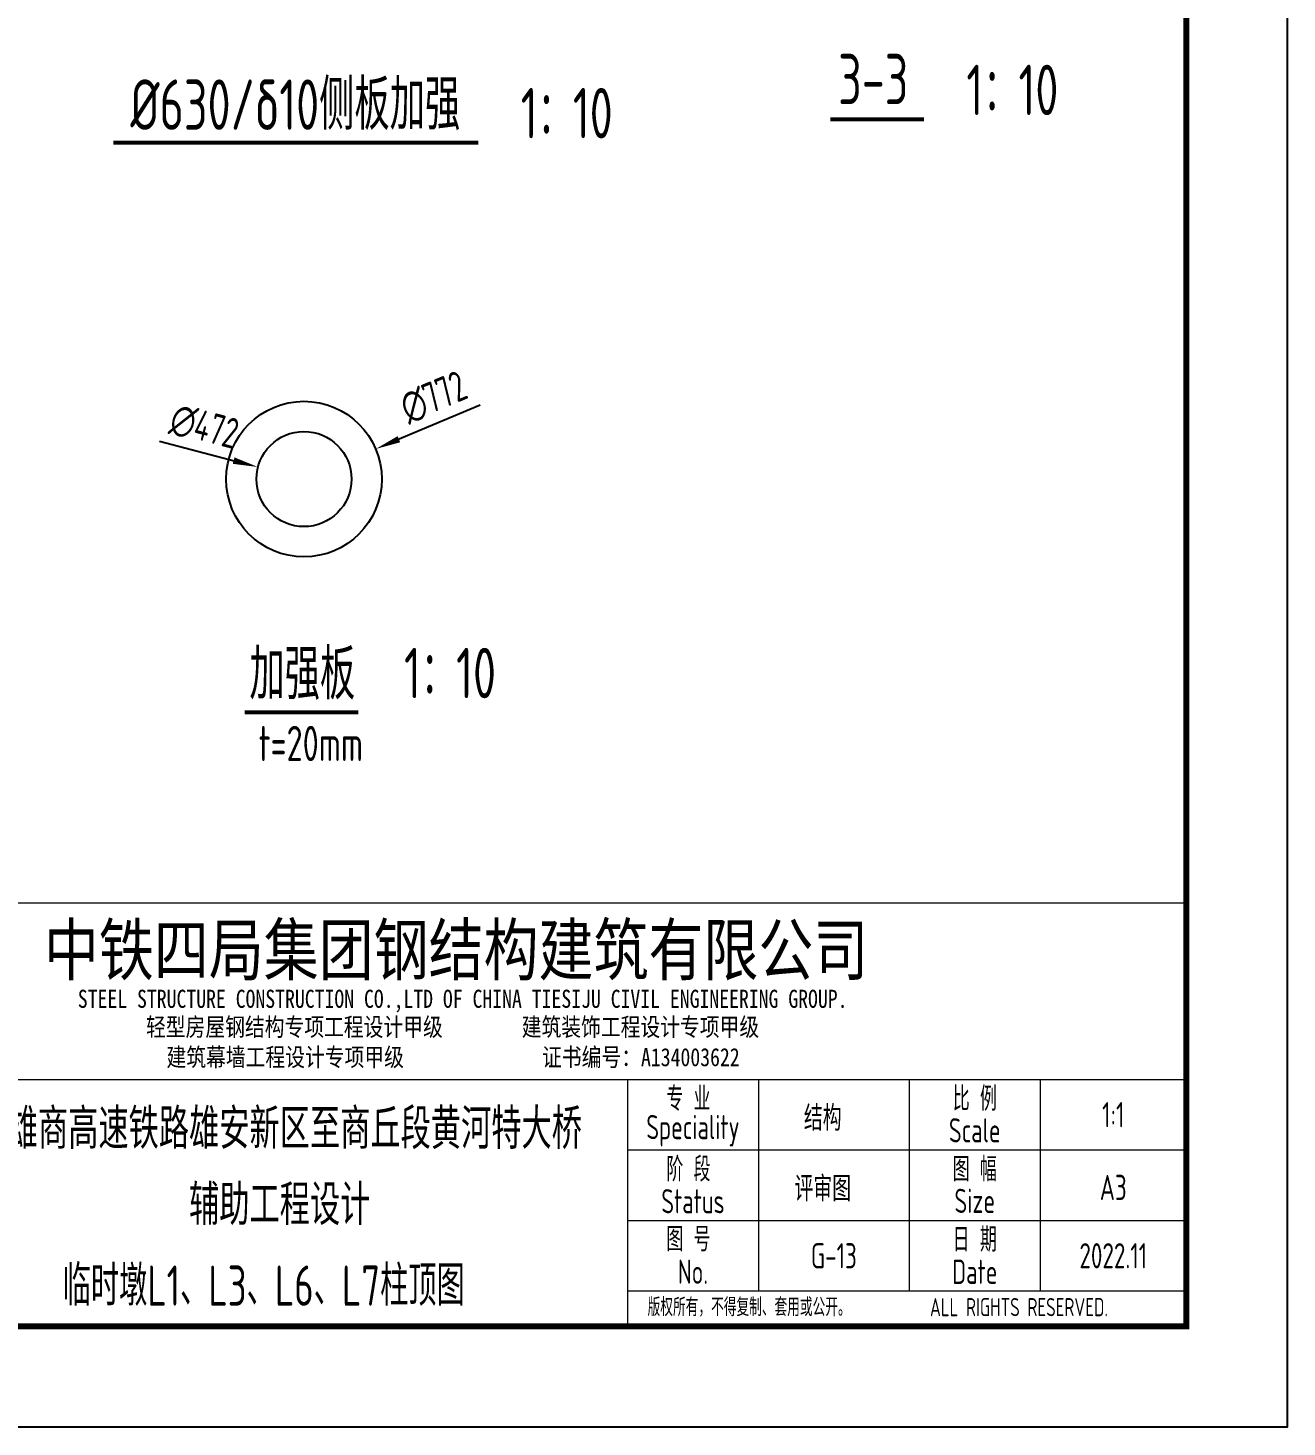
# Model space of a CAD drawing. Extents: x -2876908 to 633791, y -1383861 to 872234.
# Drawn here: x 308247 to 370740, y -631023 to -561598 of the extents above; entities that cross this region are included whole.
import ezdxf
from ezdxf.enums import TextEntityAlignment as Align

# ---------------------------------------------------------------- set-up
doc = ezdxf.new("R2010")
doc.units = 0
doc.header["$LTSCALE"] = 5
doc.header["$MEASUREMENT"] = 0
doc.layers.get('0').update_dxf_attribs({"linetype": 'CONTINUOUS', "lineweight": 25})
doc.layers.get('DEFPOINTS').update_dxf_attribs({"color": 35, "linetype": 'CONTINUOUS', "lineweight": 13})
for name, color, linetype, lineweight in [('1粗实线', 1, 'CONTINUOUS', 30), ('5标注', 3, 'CONTINUOUS', 15), ('6文本', 7, 'CONTINUOUS', 15), ('DIM', 3, 'CONTINUOUS', 0), ('HFZT', 5, 'CONTINUOUS', 15)]:
    doc.layers.add(name, color=color, linetype=linetype, lineweight=lineweight)
for name, color, linetype in [('M_Dim', 3, 'CONTINUOUS'), ('M_Prof', 2, 'CONTINUOUS'), ('XI', 7, 'CONTINUOUS')]:
    doc.layers.add(name, color=color, linetype=linetype)
doc.styles.add('TSSD_Dimension', font='tssdeng.shx', dxfattribs={"width": 0.7, "bigfont": 'hztxt.shx'})
doc.styles.add('TSSD_NORM', font='tssdeng.shx', dxfattribs={"width": 0.7, "bigfont": 'hztxt.shx'})
doc.styles.add('图框-仿宋', font='tssdeng.shx', dxfattribs={"bigfont": 'hztxt.shx'})
doc.styles.add('图框-黑体', font='simhei.ttf', dxfattribs={"width": 0.9})
doc.styles.add('桥梁', font='tssdeng.shx', dxfattribs={"width": 0.75, "bigfont": 'hztxt.shx'})
doc.dimstyles.new('TSAN_100_100', dxfattribs={"dimtxt": 300, "dimasz": 100, "dimexe": 100, "dimexo": 250, "dimgap": 100, "dimtad": 2, "dimzin": 0, "dimdsep": 46, "dimtxsty": 'TSSD_Dimension', "dimblk": 'CLOSEDBLANK', "dimblk1": 'CLOSEDBLANK', "dimblk2": 'CLOSEDBLANK', "dimcen": 0, "dimdle": 100, "dimclrt": 7, "dimadec": 0, "dimazin": 0, "dimtfac": 1, "dimtdec": 0, "dimtix": 1, "dimtmove": 2, "dimatfit": 3, "dimldrblk": 'CLOSEDBLANK', "dimfxl": 1, "dimtolj": 1, "dimtzin": 0, "dimarcsym": 0})

# ---------------------------------------------------------------- blocks, each defined once
blk = doc.blocks.new('施工设计图框')
at = {"color": 7, "linetype": 'Continuous'}
blk.add_lwpolyline([(-395.5, -13.5), (-395.5, 283.5), (24.5, 283.5), (24.5, -13.5), (-395.5, -13.5)], dxfattribs=at)
at = {"layer": '1粗实线', "color": 7, "linetype": 'Continuous', "const_width": 0.6}
blk.add_lwpolyline([(-370.5, -3.5), (-370.5, 273.5), (14.5, 273.5), (14.5, -3.5), (-370.5, -3.5)], dxfattribs=at)
at = {"layer": 'HFZT'}
for p, q in [((14.5, 38.5), (-147.5, 38.5)), ((14.5, -3.5), (14.5, 38.5)), ((-147.5, 21), (14.5, 21)), ((-40.98, 21), (-40.98, -3.5)), ((-40.81, 21), (14.5, 21)), ((-27.98, 21), (-27.98, 0)), ((-13, 21), (-13, 0)), ((0, 21), (0, 0)), ((-40.98, 14), (14.5, 14)), ((-40.98, 7), (14.5, 7)), ((-40.98, 0), (14.5, 0)), ((-147.5, -3.5), (14.5, -3.5))]:
    blk.add_line(p, q, dxfattribs=at)
at = {"layer": 'HFZT', "style": '图框-仿宋', "width": 0.7}
for s, p in [('专 业', (-34.93, 19.2)), ('比 例', (-6.5, 19.2)), ('Speciality', (-34.48, 15.91)), ('Scale', (-6.5, 15.95)), ('阶 段', (-34.93, 12.2)), ('图 幅', (-6.5, 12.2)), ('Status', (-34.48, 8.91)), ('Size', (-6.5, 8.95)), ('图 号', (-34.93, 5.2)), ('日 期', (-6.5, 5.2)), ('No.', (-34.48, 1.91)), ('Date', (-6.5, 1.91))]:
    blk.add_text(s, height=2.4, dxfattribs=at).set_placement(p, align=Align.MIDDLE)
at = {"layer": 'HFZT', "color": 2, "style": '桥梁', "width": 0.75}
for s, p in [('京雄商高速铁路雄安新区至商丘段黄河特大桥', (-75.5, 14.1)), ('辅助工程设计', (-75.5, 6.55))]:
    blk.add_text(s, height=4, dxfattribs=at).set_placement(p, align=Align.CENTER)
at = {"layer": 'HFZT', "color": 2}
for s, style, width, p in [('结构', '桥梁', 0.75, (-21.59, 17.28)), ('评审图', '桥梁', 0.75, (-21.59, 10.28)), ('A3', '图框-仿宋', 0.7, (7.25, 10.28))]:
    blk.add_text(s, height=2.5, dxfattribs=dict(at, style=style, width=width)).set_placement(p, align=Align.MIDDLE)
at = {"layer": 'HFZT', "style": '图框-仿宋', "width": 0.7}
for s, p in [('版权所有，不得复制、套用或公开。', (-38.98, -2.5)), ('ALL RIGHTS RESERVED.', (-10.95, -2.5))]:
    blk.add_text(s, height=1.8, dxfattribs=at).set_placement(p)
at = {"layer": 'HFZT', "color": 2, "style": 'TSSD_NORM', "width": 0.7}
for tag, height, p in [('比例尺', 2.5, (7.25, 17.5)), ('图号', 2.5, (-20.49, 3.5)), ('日期', 2.5, (7.25, 3.5)), ('图名', 4, (-76.24, 0.75))]:
    blk.add_attdef(tag, text='', height=height, dxfattribs=at).set_placement(p, align=Align.MIDDLE)
at = {"layer": 'XI', "color": 5, "style": '图框-黑体', "width": 0.8}
for s, height, p in [('中铁四局集团钢结构建筑有限公司', 5, (-57.99, 31.37)), ('STEEL STRUCTURE CONSTRUCTION CO.,LTD OF CHINA TIESIJU CIVIL ENGINEERING GROUP.', 1.8, (-57.34, 28.1)), ('轻型房屋钢结构专项工程设计甲级        建筑装饰工程设计专项甲级 ', 1.8, (-57.85, 25.31)), ('建筑幕墙工程设计专项甲级              证书编号：A134003622', 1.8, (-58.29, 22.31))]:
    blk.add_text(s, height=height, dxfattribs=at).set_placement(p, align=Align.CENTER)
blk = doc.blocks.new('_ClosedBlank')
at = {"color": 0}
blk.add_lwpolyline([(0, 0, 0, 0.658, 0), (-2.5, 0, 0.658, 0.658, 0)], format="xyseb", dxfattribs=at)
blk = doc.blocks.new('*D516')
at = {"layer": 'DEFPOINTS', "color": 0, "transparency": 16777216}
for p in [(325506, -582489), (318387, -585476)]:
    blk.add_point(p, dxfattribs=at)
at = {"layer": 'DIM', "color": 0, "lineweight": -2, "transparency": 16777216}
blk.add_line((330685, -580316), (325967, -582296), dxfattribs=at)
at = {"layer": 'DIM', "color": 0, "lineweight": -2, "transparency": 16777216, "xscale": 500, "yscale": 500, "zscale": 500, "rotation": 202.7618941221939}
blk.add_blockref('_ClosedBlank', (325506, -582489), dxfattribs=at)
at = {"layer": 'DIM', "color": 7, "transparency": 16777216, "insert": (328381, -579928), "char_height": 1500, "attachment_point": 5, "rotation": 22.76189, "style": 'TSSD_Dimension'}
blk.add_mtext('\\A1;∅772', dxfattribs=at)
blk = doc.blocks.new('*D517')
at = {"layer": 'DEFPOINTS', "color": 0, "transparency": 16777216}
for p in [(319664, -583384), (324229, -584582)]:
    blk.add_point(p, dxfattribs=at)
at = {"layer": 'DIM', "color": 0, "lineweight": -2, "transparency": 16777216}
blk.add_line((314770, -582099), (319180, -583257), dxfattribs=at)
at = {"layer": 'DIM', "color": 0, "lineweight": -2, "transparency": 16777216, "xscale": 500, "yscale": 500, "zscale": 500, "rotation": 345.2943984689242}
blk.add_blockref('_ClosedBlank', (319664, -583384), dxfattribs=at)
at = {"layer": 'DIM', "color": 7, "transparency": 16777216, "insert": (316996, -581391), "char_height": 1500, "attachment_point": 5, "rotation": 345.2944, "style": 'TSSD_Dimension'}
blk.add_mtext('\\A1;∅472', dxfattribs=at)

msp = doc.modelspace()

# ---------------------------------------------------------------- linework, layer by layer
at = {"layer": 'M_Dim'}
for points in [[(348073.127, -566133.271, 200, 200, 0), (352724.62, -566133.271, 200, 200, 0)], [(312479.591, -567286.786, 200, 200, 0), (330605.076, -567286.786, 200, 200, 0)], [(319005.67, -595554.373, 200, 200, 0), (324641.11, -595554.373, 200, 200, 0)]]:
    msp.add_lwpolyline(points, format="xyseb", dxfattribs=at)
at = {"layer": 'M_Prof'}
for radius in [3860, 2360]:
    msp.add_circle((321946.458, -583982.825), radius, dxfattribs=at)

# ---------------------------------------------------------------- block references
at = {"xscale": 500, "yscale": 500, "zscale": 500}
msp.add_blockref('施工设计图框', (358492.46, -624273.382), dxfattribs=at).add_auto_attribs({'日期': '2022.11', '比例尺': '1:1', '图号': 'G-13', '图名': '临时墩L1、L3、L6、L7柱顶图 '})

# ---------------------------------------------------------------- texts
at = {"layer": '5标注', "color": 7, "style": 'TSSD_NORM', "width": 0.7}
msp.add_text('t=20mm', height=1750, dxfattribs=at).set_placement((322286.439, -597102.49), align=Align.MIDDLE)
at = {"layer": '6文本', "style": 'TSSD_NORM', "width": 0.7}
for s, p in [('3-3', (350202.491, -564130.066)), ('1：10', (357110.916, -564671.263)), ('%%C630/δ10侧板加强', (321516.514, -565283.581)), ('1：10', (334991.373, -565824.778)), ('加强板', (321863.522, -593551.168)), ('1：10', (329196.981, -593608.844))]:
    msp.add_text(s, height=2500, dxfattribs=at).set_placement(p, align=Align.MIDDLE)

# ---------------------------------------------------------------- dimensions: what is measured, and where the dimension line sits
at = {"layer": 'DIM'}
for p1, p2, picture, middle in [((318387.072, -585476.269), (325505.844, -582489.382), '*D516', (328864.44, -581080.186)), ((324229.152, -584581.917), (319663.765, -583383.733), '*D517', (316679.146, -582600.421))]:
    dim = msp.add_diameter_dim_2p(p1=p1, p2=p2, dimstyle='TSAN_100_100', override={"dimtxt": 1500, "dimasz": 500, "dimexe": 500, "dimexo": 1250, "dimgap": 500, "dimdec": 0, "dimlfac": 0.1, "dimtix": 0, "dimtofl": 0, "dimtmove": 0}, dxfattribs=at)
    dim.commit()
    dim.dimension.update_dxf_attribs({"geometry": picture, "text_midpoint": middle, "dimtype": 163})

doc.saveas('drawing.dxf')
